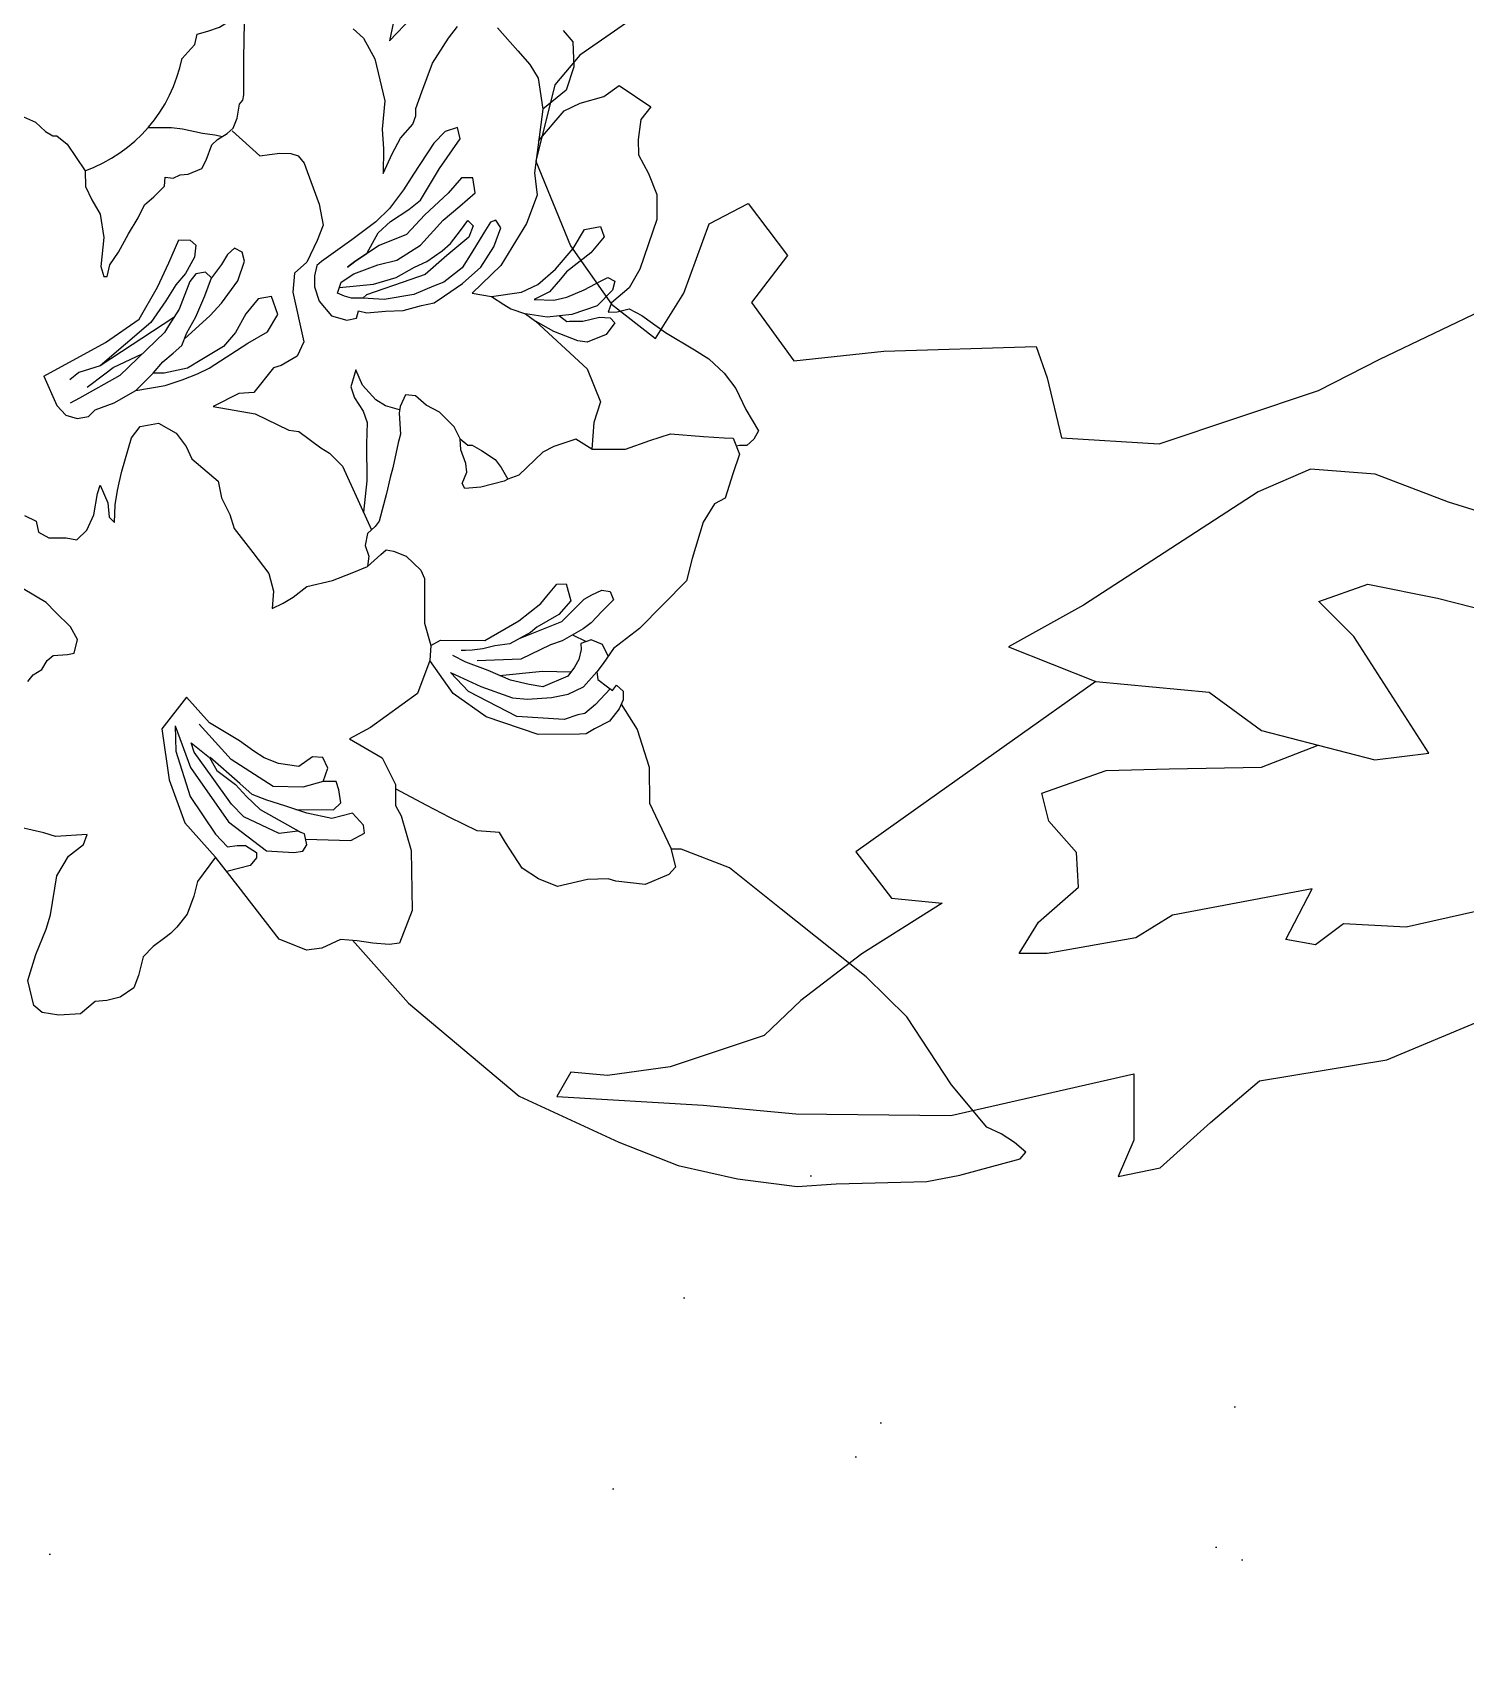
# Model space of a CAD drawing. Header units: millimetres. Extents: x 603916 to 1211550, y 1309898 to 2622648.
# Drawn here: x 604327.844 to 604328.606, y 1311062.444 to 1311063.31 of the extents above; entities that cross this region are included whole.
import ezdxf

# ---------------------------------------------------------------- set-up
doc = ezdxf.new("R2010")
doc.units = ezdxf.units.MM
doc.layers.add('elenarbi-free_blocks', color=7, linetype='Continuous')

# ---------------------------------------------------------------- blocks, each defined once
blk = doc.blocks.new('A$C20C8591F')
at = {"layer": 'elenarbi-free_blocks', "color": 84}
for p, q in [((0.833, 11.398), (0.315, 11.038)), ((0.315, 11.038), (0.135, 10.825)), ((0.135, 10.825), (0, 10.281)), ((0, 10.281), (0.248, 9.674)), ((1.238, 9.831), (1.519, 9.977)), ((1.519, 9.977), (1.8, 9.606)), ((1.058, 9.336), (1.238, 9.831)), ((0.248, 9.674), (0.54, 9.258)), ((1.8, 9.606), (1.541, 9.269)), ((0.855, 9.011), (1.058, 9.336)), ((0.54, 9.258), (0.855, 9.011)), ((1.541, 9.269), (1.845, 8.853)), ((6.035, 8.864), (6.812, 9.235)), ((1.845, 8.853), (2.487, 8.921)), ((2.487, 8.921), (3.578, 8.954)), ((3.578, 8.954), (3.657, 8.73)), ((5.597, 8.639), (6.035, 8.864)), ((3.657, 8.73), (3.758, 8.302)), ((4.456, 8.257), (5.597, 8.639)), ((3.758, 8.302), (4.456, 8.257))]:
    blk.add_line(p, q, dxfattribs=at)
for points in [[(8.52, 7.417), (7.211, 7.629), (6.525, 7.84), (6.001, 8.04), (5.54, 8.077), (5.166, 7.915), (3.916, 7.105), (3.38, 6.806), (4.003, 6.557), (4.814, 6.482), (5.188, 6.208), (5.998, 5.997), (6.385, 6.046), (5.849, 6.881), (5.599, 7.13), (5.948, 7.254), (6.447, 7.155), (7.083, 6.993), (7.906, 6.918), (8.853, 7.117), (9.635, 7.705)], [(6.722, 4.912), (6.224, 4.8), (6.224, 4.8), (5.775, 4.825), (5.575, 4.675), (5.363, 4.713), (5.551, 5.074), (5.551, 5.074), (4.553, 4.887), (4.291, 4.725), (3.656, 4.613), (3.456, 4.613), (3.593, 4.837), (3.88, 5.086), (3.867, 5.335), (3.668, 5.559), (3.618, 5.759), (4.079, 5.921), (4.528, 5.933), (5.189, 5.946), (5.593, 6.102)]]:
    blk.add_lwpolyline(points, dxfattribs=at)
at = {"layer": 'elenarbi-free_blocks', "color": 90}
blk.add_lwpolyline([(4.003, 6.557), (2.808, 5.709), (2.287, 5.339), (2.543, 5.009), (2.905, 4.972), (2.331, 4.611), (1.895, 4.275), (1.633, 4.025), (0.96, 3.801), (0.511, 3.739), (0.249, 3.764), (0.15, 3.59), (1.197, 3.527), (1.858, 3.465), (2.967, 3.453), (4.276, 3.752), (4.276, 3.278), (4.164, 3.017), (4.463, 3.079), (4.825, 3.403), (5.174, 3.702), (6.084, 3.851), (6.77, 4.138)], dxfattribs=at)
blk = doc.blocks.new('A$C69433AA9')
at = {"layer": 'elenarbi-free_blocks', "color": 222}
for points in [[(21.518, 21.819), (21.424, 21.37), (21.743, 21.704)], [(23.906, 21.516), (24.044, 21.353), (24.057, 20.996), (23.95, 20.664), (23.616, 20.391)], [(18.456, 21.117), (18.586, 21.258), (18.638, 21.314), (18.67, 21.462), (18.823, 21.504), (18.99, 21.564), (19.167, 21.671), (19.218, 21.838), (19.297, 21.94), (19.412, 22.036)], [(23.556, 19.936), (23.919, 20.367), (24.148, 20.478), (24.488, 20.572), (24.709, 20.73), (25.159, 20.422), (25.016, 20.241), (24.977, 19.957), (24.985, 19.736), (25.127, 19.468), (25.245, 19.168), (25.245, 18.814), (25.001, 18.101), (24.851, 17.832), (24.598, 17.62), (24.551, 17.485), (24.677, 17.493), (24.851, 17.533), (25.032, 17.438), (25.372, 17.194), (25.783, 16.945), (25.989, 16.819), (26.21, 16.614), (26.375, 16.393), (26.517, 16.093), (26.699, 15.786), (26.634, 15.667), (26.535, 15.579), (26.429, 15.579), (26.385, 15.567)], [(17.974, 20.13), (18.307, 20.127), (18.463, 20.109), (18.748, 20.049), (18.923, 20.021), (19.034, 19.999)]]:
    blk.add_lwpolyline(points, dxfattribs=at)
at = {"layer": 'elenarbi-free_blocks', "color": 211}
for points in [[(16.144, 20.301), (16.358, 20.206), (16.358, 20.206), (16.501, 20.073), (16.606, 20.011), (16.667, 20.007), (16.815, 19.888), (17.069, 19.507), (17.074, 19.284), (17.164, 19.094), (17.283, 18.889), (17.336, 18.552), (17.293, 18.137), (17.336, 17.994), (17.383, 17.994), (17.421, 18.165), (17.545, 18.346), (17.688, 18.607), (17.83, 18.836), (17.921, 19.021), (18.054, 19.135), (18.206, 19.287), (18.216, 19.415), (18.33, 19.401), (18.43, 19.449), (18.544, 19.458), (18.741, 19.542), (18.803, 19.661), (18.884, 19.88), (18.965, 19.956), (19.103, 20.041), (19.188, 20.117), (19.245, 20.26), (19.279, 20.464), (19.326, 20.521), (19.34, 20.593), (19.341, 21.122), (19.352, 21.886)], [(20.902, 21.539), (21.052, 21.408), (21.214, 21.108), (21.356, 20.509), (21.318, 20.102), (21.339, 19.825), (21.331, 19.471), (21.461, 19.752), (21.579, 19.974), (21.755, 20.176), (21.801, 20.293), (21.801, 20.402), (21.883, 20.64), (22.038, 21.049), (22.266, 21.404), (22.394, 21.572)], [(22.965, 21.552), (23.26, 21.223), (23.428, 21.029), (23.549, 20.834), (23.616, 20.391), (23.496, 19.481), (23.537, 19.159), (23.382, 18.756), (23.013, 18.153), (22.603, 17.757), (22.881, 17.709), (23.06, 17.596), (23.159, 17.534), (23.367, 17.464), (23.513, 17.356), (24.249, 16.674), (24.439, 16.201), (24.344, 15.907), (24.315, 15.528), (24.088, 15.67), (23.775, 15.566), (23.614, 15.481), (23.274, 15.153), (23.115, 15.097), (23.064, 15.069), (22.727, 14.981), (22.499, 14.962), (22.461, 15.037), (22.527, 15.195), (22.513, 15.321), (22.443, 15.517), (22.433, 15.676), (22.349, 15.844), (22.139, 16.054), (21.948, 16.156), (21.793, 16.287), (21.653, 16.301), (21.574, 16.137), (21.56, 16.04), (21.578, 15.741), (21.545, 15.615), (21.47, 15.26), (21.433, 15.12), (21.382, 14.892), (21.274, 14.498), (21.218, 14.419), (21.11, 14.321), (21.073, 14.148), (21.129, 13.994), (21.11, 13.849), (21.297, 14.017), (21.376, 14.087), (21.479, 14.069), (21.661, 13.994), (21.871, 13.794), (21.923, 13.677), (21.923, 13.523), (21.923, 13.038), (22.015, 12.717), (22, 12.501), (21.821, 12.031), (21.149, 11.544), (20.85, 11.38), (21.32, 11.108), (21.507, 10.728), (21.507, 10.608), (21.507, 10.429), (21.589, 10.28), (21.733, 9.785), (21.746, 8.925), (21.568, 8.458), (21.416, 8.438), (21.186, 8.458), (20.961, 8.491), (20.724, 8.51), (20.454, 8.385), (20.236, 8.359), (19.847, 8.517), (19.259, 9.274), (18.936, 9.689), (18.679, 9.34), (18.626, 9.129), (18.527, 8.873), (18.382, 8.688), (18.29, 8.596), (18.211, 8.537), (18.045, 8.412), (17.899, 8.264), (17.833, 7.994), (17.767, 7.817), (17.569, 7.685), (17.378, 7.639), (17.213, 7.626), (17.002, 7.448), (16.692, 7.428), (16.455, 7.468), (16.336, 7.566), (16.251, 7.922), (16.363, 8.297), (16.514, 8.66), (16.574, 8.864), (16.666, 9.42), (16.831, 9.703), (17.048, 9.868), (17.101, 10.013), (16.646, 9.986), (16.481, 10.039), (16.145, 10.111)], [(16.249, 12.204), (16.328, 12.297), (16.453, 12.376), (16.526, 12.501), (16.612, 12.573), (16.816, 12.586), (16.915, 12.606), (16.915, 12.606), (16.961, 12.804), (16.862, 12.982), (16.645, 13.192), (16.513, 13.331), (16.182, 13.527)], [(16.205, 14.576), (16.371, 14.498), (16.403, 14.338), (16.553, 14.255), (16.799, 14.255), (16.95, 14.228), (17.095, 14.368), (17.194, 14.586), (17.246, 14.892), (17.287, 15.011), (17.396, 14.757), (17.412, 14.555), (17.489, 14.477), (17.5, 14.731), (17.531, 14.933), (17.557, 15.042), (17.593, 15.213), (17.733, 15.689), (17.856, 15.851), (18.118, 15.898), (18.374, 15.753), (18.514, 15.566), (18.595, 15.386), (18.973, 15.066), (19.02, 14.828), (19.137, 14.589), (19.201, 14.392), (19.47, 14.049), (19.698, 13.749), (19.763, 13.494), (19.744, 13.247), (19.744, 13.247), (19.901, 13.325), (20.044, 13.41), (20.24, 13.56), (20.606, 13.645), (20.887, 13.755), (21.11, 13.849)], [(19.173, 20.079), (19.567, 19.723), (19.709, 19.741), (19.856, 19.76), (20.013, 19.755), (20.118, 19.723), (20.201, 19.617), (20.247, 19.498), (20.416, 19.033), (20.475, 18.732), (20.387, 18.512), (20.24, 18.203), (20.063, 18.042), (20.041, 17.77), (20.196, 17.062), (20.1, 16.857), (19.872, 16.724), (19.762, 16.688), (19.483, 16.335), (19.269, 16.321), (18.902, 16.137), (19.502, 16.031), (19.982, 15.8), (20.126, 15.779), (20.441, 15.547), (20.565, 15.47), (20.75, 15.284), (21.164, 14.37)], [(21.567, 16.089), (21.364, 16.145), (21.225, 16.233), (21.035, 16.443), (20.943, 16.659), (20.943, 16.659), (20.871, 16.418), (20.922, 16.258), (21.045, 16.068), (21.102, 15.909), (21.092, 15.601), (21.097, 15.075), (21.049, 14.624)], [(24.315, 15.528), (24.796, 15.528), (25.147, 15.648), (25.441, 15.746), (25.915, 15.705), (26.209, 15.689), (26.34, 15.681), (26.43, 15.452), (26.332, 15.175), (26.225, 14.824), (26.07, 14.743), (25.907, 14.481), (25.751, 13.962), (25.67, 13.643), (25, 12.958), (24.624, 12.672), (24.624, 12.672), (24.477, 12.46), (24.387, 12.338), (24.404, 12.232), (24.542, 12.126), (24.614, 12.071), (24.67, 12.151), (24.763, 12.063), (24.763, 11.942), (24.707, 11.813), (24.57, 11.633), (24.353, 11.524), (24.236, 11.452), (24.139, 11.448), (23.547, 11.443), (22.803, 11.696), (22.335, 12.031), (22, 12.501)], [(22.433, 15.676), (22.543, 15.585), (22.606, 15.582), (22.739, 15.506), (22.935, 15.377), (23.02, 15.264), (23.115, 15.097)], [(24.735, 11.878), (24.967, 11.515), (25.135, 10.974), (25.141, 10.46), (25.447, 9.819), (25.514, 9.546), (25.42, 9.441), (25.079, 9.296), (24.661, 9.346), (24.55, 9.379), (24.254, 9.368), (23.825, 9.268), (23.552, 9.379), (23.318, 9.53), (23.082, 9.898), (22.998, 10.042), (22.675, 10.065), (22.285, 10.254), (21.956, 10.427), (21.507, 10.668)]]:
    blk.add_lwpolyline(points, dxfattribs=at)
at = {"layer": 'elenarbi-free_blocks'}
for points in [[(20.45, 18.211), (20.384, 18.153), (20.352, 18.004), (20.348, 17.848), (20.417, 17.645), (20.591, 17.435), (20.813, 17.373), (20.951, 17.398), (20.98, 17.503), (21.1, 17.474), (21.365, 17.5), (21.619, 17.511), (21.881, 17.58), (22.062, 17.62), (22.211, 17.721), (22.469, 17.894), (22.73, 18.132), (22.916, 18.422), (23.015, 18.694), (22.945, 18.804), (22.869, 18.775), (22.771, 18.619), (22.602, 18.34), (22.463, 18.12), (22.202, 17.917), (22.051, 17.859), (21.772, 17.737), (21.348, 17.668), (21.041, 17.685), (20.878, 17.685), (20.78, 17.714), (20.681, 17.76), (20.681, 17.76), (20.733, 17.917), (20.913, 18.033), (21.256, 18.161), (21.528, 18.23), (21.865, 18.445), (22.19, 18.804), (22.428, 19.001), (22.649, 19.193), (22.614, 19.407), (22.451, 19.407), (22.26, 19.187), (21.929, 18.88), (21.668, 18.596), (21.273, 18.439), (20.925, 18.213), (20.82, 18.132), (20.925, 18.213), (21.099, 18.326), (21.261, 18.619), (21.436, 18.781), (21.697, 18.955), (21.865, 19.088), (22.138, 19.542), (22.434, 19.966), (22.394, 20.128), (22.22, 20.07), (22.057, 19.902), (21.767, 19.461), (21.622, 19.235), (21.424, 18.968), (21.227, 18.777), (20.883, 18.52), (20.45, 18.211)], [(20.707, 17.839), (21.193, 17.887), (21.517, 17.984), (21.782, 18.132), (21.957, 18.212), (22.174, 18.364), (22.297, 18.469), (22.44, 18.656), (22.543, 18.796), (22.618, 18.719), (22.555, 18.561), (22.243, 18.299), (21.932, 18.024), (21.726, 17.953), (21.096, 17.732), (21.041, 17.685)], [(22.881, 17.709), (23.309, 17.771), (23.545, 17.88), (23.798, 18.101), (24.048, 18.395), (24.211, 18.667), (24.441, 18.712), (24.491, 18.563), (24.301, 18.336), (23.952, 18.061), (23.866, 17.956), (23.712, 17.776), (23.491, 17.667), (23.771, 17.658), (23.957, 17.699), (24.206, 17.807), (24.451, 17.934), (24.546, 17.984), (24.645, 17.929), (24.614, 17.803), (24.392, 17.577), (24.029, 17.454), (23.676, 17.414), (23.367, 17.464)], [(16.479, 16.569), (17.359, 17.053), (17.843, 17.386), (18.106, 17.842), (18.267, 18.191), (18.412, 18.523), (18.573, 18.518), (18.654, 18.443), (18.632, 18.271), (18.504, 18.04), (18.369, 17.879), (18.224, 17.649), (18.009, 17.337), (17.284, 16.72)], [(18.488, 17.099), (18.857, 17.437), (19.019, 17.616), (19.254, 17.936), (19.35, 18.214), (19.318, 18.342), (19.205, 18.403), (19.104, 18.31), (19.02, 18.168), (18.875, 17.975)], [(16.479, 16.569), (16.665, 16.15), (16.795, 16.012), (16.954, 15.964), (17.119, 15.992), (17.215, 16.088), (17.484, 16.191), (17.794, 16.363), (18.042, 16.611), (18.18, 16.776), (18.331, 16.9), (18.455, 17.01), (18.522, 17.188), (18.651, 17.419), (18.78, 17.72), (18.875, 17.975), (18.79, 18.059), (18.651, 18.032), (18.569, 17.924), (18.413, 17.531), (18.264, 17.29), (18.206, 17.195), (17.568, 16.581), (16.988, 16.256), (16.855, 16.184)], [(17.794, 16.363), (18.216, 16.435), (18.456, 16.516), (18.677, 16.605), (18.843, 16.686), (19.399, 17.042), (19.676, 17.204), (19.828, 17.453), (19.736, 17.708), (19.546, 17.675), (19.367, 17.464), (19.221, 17.193), (19.047, 16.993), (18.738, 16.809), (18.532, 16.684), (18.201, 16.614), (18.042, 16.611)], [(18.339, 17.41), (17.284, 16.72), (16.978, 16.624), (16.849, 16.516)], [(23.853, 17.434), (23.96, 17.351), (23.998, 17.358), (24.188, 17.356), (24.424, 17.414), (24.578, 17.407), (24.645, 17.333), (24.522, 17.166), (24.252, 17.055), (24.116, 17.075), (23.771, 17.209), (23.513, 17.356)], [(17.098, 16.411), (17.354, 16.603), (17.471, 16.693), (17.887, 16.888)], [(22.015, 12.717), (22.153, 12.795), (22.788, 12.79), (23.271, 13.072), (23.585, 13.319), (23.674, 13.421), (23.817, 13.596), (23.947, 13.6), (24.018, 13.354), (23.844, 13.162), (23.531, 12.979), (23.437, 12.903), (23.142, 12.742), (22.927, 12.711), (22.758, 12.667), (22.605, 12.649), (22.512, 12.644), (22.449, 12.644)], [(23.29, 12.823), (23.888, 13.058), (24.208, 13.381), (24.318, 13.444), (24.459, 13.509), (24.578, 13.491), (24.628, 13.368), (24.459, 13.205), (24.308, 13.042), (24.192, 12.955), (23.891, 12.782), (23.725, 12.726), (23.303, 12.521), (22.676, 12.496)], [(24.042, 12.868), (24.235, 12.772)], [(24.551, 12.566), (24.47, 12.732), (24.309, 12.799), (24.161, 12.746), (24.166, 12.661), (24.13, 12.518), (24.067, 12.406), (23.973, 12.277), (23.616, 12.125), (23.419, 12.16), (23.155, 12.223), (22.833, 12.357), (22.516, 12.478), (22.328, 12.576), (22.328, 12.576)], [(24.578, 12.098), (24.369, 11.873), (24.216, 11.745), (24.117, 11.724), (23.921, 11.66), (23.245, 11.699), (22.552, 12.061), (22.296, 12.331), (22.73, 12.132), (23.181, 11.969), (23.394, 11.951), (23.739, 11.972), (23.977, 12.022), (24.197, 12.128), (24.387, 12.338)], [(22.994, 12.29), (23.611, 12.352), (24.02, 12.341)], [(18.52, 11.978), (18.165, 11.526), (18.272, 10.796), (18.498, 10.179), (18.936, 9.689)], [(20.472, 10.769), (20.542, 10.962), (20.469, 11.116), (20.322, 11.124), (20.125, 10.985), (19.835, 11.031), (19.63, 11.112), (19.483, 11.205), (19.278, 11.352), (18.849, 11.612), (18.52, 11.978)], [(18.356, 11.569), (18.578, 10.973), (19.122, 10.192), (19.666, 9.781), (20.056, 9.754), (20.182, 9.775), (20.24, 9.867), (20.206, 10.024), (20.111, 10.06), (19.847, 10.027), (19.592, 10.146), (19.34, 10.266), (19.162, 10.447), (18.885, 10.834), (18.63, 11.19), (18.587, 11.325), (18.849, 11.113), (18.953, 10.929), (19.22, 10.73), (19.38, 10.558), (19.573, 10.371), (20.158, 10.042)], [(18.356, 11.569), (18.365, 11.207), (18.573, 10.559), (18.932, 10.019), (19.104, 9.835), (19.244, 9.855), (19.361, 9.855), (19.521, 9.757), (19.521, 9.679), (19.431, 9.57), (19.098, 9.482)], [(20.084, 10.37), (20.62, 10.365), (20.728, 10.467), (20.699, 10.653), (20.661, 10.771), (20.472, 10.769), (20.184, 10.691), (19.759, 10.699), (19.159, 11.085), (18.699, 11.591)], [(20.223, 9.945), (20.871, 9.926), (21.064, 10.032), (21.05, 10.146), (20.895, 10.318), (20.596, 10.242), (20.241, 10.318), (19.927, 10.421), (19.669, 10.504), (19.459, 10.583), (19.28, 10.741), (18.859, 11.113)]]:
    blk.add_lwpolyline(points, dxfattribs=at)
at = {"layer": 'elenarbi-free_blocks', "color": 82}
blk.add_lwpolyline([(20.894, 8.501), (21.693, 7.602), (23.279, 6.269), (24.701, 5.609), (25.552, 5.279), (26.402, 5.089), (27.253, 4.975), (27.812, 5.013), (29.107, 5.051), (29.577, 5.14), (30.442, 5.371), (30.523, 5.467), (30.36, 5.605), (30.172, 5.731), (29.966, 5.827), (29.46, 6.431), (28.822, 7.406), (28.239, 7.975), (27.026, 8.944), (26.285, 9.536), (25.595, 9.802), (25.452, 9.802)], dxfattribs=at)
at = {"layer": 'elenarbi-free_blocks', "color": 222}
blk.add_arc((16.335, 21.543), 2.164, 289.844, 348.6615, dxfattribs=at)

msp = doc.modelspace()

# ---------------------------------------------------------------- hatches: boundary and pattern name
h = msp.add_hatch()
h.set_pattern_fill('AR-SAND', color=83, scale=0.247914, style=0)
h.set_pattern_definition([(37.5, (442910.673, 1001394.8831), (-0.01561694993, 0.4776870328), [0, -0.37682963097, 0, -0.42145419254, 0, -0.4028606252]), (7.5, (442910.673, 1001394.8831), (0.4387528308, 0.6996501713), [0, -0.20328966934, 0, -0.33964249634, 0, -0.13015497122]), (327.5, (442910.3681, 1001394.8831), (0.7720400846, 0.0014029599), [0, -0.12395711545, 0, -0.44624561563, 0, -0.58259844262]), (317.5, (442910.3681, 1001394.8831), (0.7452615652, 0.2175882627), [0, -0.06197855773, 0, -0.29253879247, 0, -0.3346842117])])
h.paths.add_polyline_path([(604332.17257, 1311062.71231), (604326.26208, 1311062.71231), (604326.26208, 1311062.00942), (604332.17257, 1311062.00942)])

# ---------------------------------------------------------------- block references
for name, p, xscale, yscale, zscale in [('A$C20C8591F', (604328.11135, 1311062.47694), 0.0743742692273158, 0.0743742692273158, 0.0743742692273158), ('A$C69433AA9', (604327.23685, 1311062.51093), 0.03718713462861212, 0.03718713462861212, 0.03718713462861212)]:
    msp.add_blockref(name, p, dxfattribs=dict(xscale=xscale, yscale=yscale, zscale=zscale))

doc.saveas('drawing.dxf')
